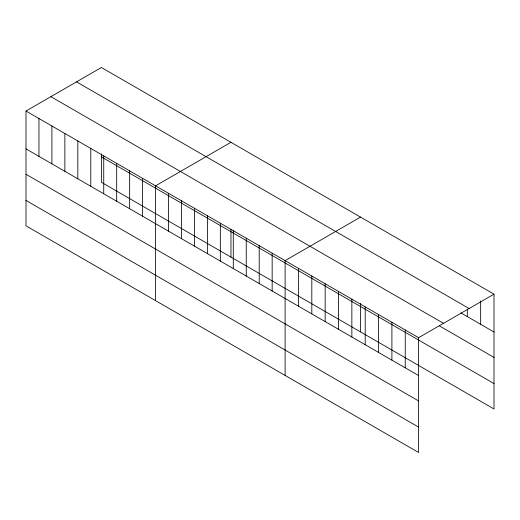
<?xml version="1.0" encoding="UTF-8"?>
<svg xmlns="http://www.w3.org/2000/svg" width="520" height="520" viewBox="0 0 520 520"><rect width="100%" height="100%" fill="white"/><g stroke="black" fill="none" stroke-linecap="round" stroke-linejoin="round"><path stroke-width="0.78" d="M26 111.033L418.6 337.695L418.6 452.498L26 225.836L26 111.033L101.4 67.502L494 294.164L494 408.967L101.4 182.306L101.4 153.829M230.958 142.298L155.558 185.828L155.558 300.632M360.516 217.1L285.116 260.631L285.116 375.434M418.6 337.695L494 294.164M76.518 81.868L469.118 308.529M460.98 312.949L494 332.014M50.882 96.668L443.482 323.329M439.199 325.774L494 357.409M101.4 156.91L494 383.572M26 148.883L418.6 375.544M26 174.278L418.6 400.94M26 200.441L418.6 427.109M480.649 300.957L480.649 324.311M467.304 309.355L467.304 316.602M405.249 329.992L405.249 367.841M391.904 322.283L391.904 360.132M378.553 314.581L378.553 352.43M365.209 306.872L365.209 344.721M360.516 303.427L360.516 331.903M351.858 299.163L351.858 337.012M338.507 291.46L338.507 329.31M325.163 283.751L325.163 321.601M311.812 276.042L311.812 313.892M298.467 268.339L298.467 306.189M272.161 253.149L272.161 290.999M259.207 245.674L259.207 283.524M246.246 238.192L246.246 276.042M233.292 230.711L233.292 268.561M230.958 229.398L230.958 257.101M220.337 223.23L220.337 261.079M207.383 215.755L207.383 253.597M194.428 208.273L194.428 246.123M181.467 200.792L181.467 238.641M168.513 193.31L168.513 231.16M142.603 178.353L142.603 216.203M129.649 170.872L129.649 208.722M116.688 163.391L116.688 201.24M103.734 155.909L103.734 193.758M90.779 148.434L90.779 186.284M77.825 140.953L77.825 178.802M64.87 133.471L64.87 171.321M51.909 125.99L51.909 163.839M38.955 118.515L38.955 156.364"/></g></svg>
